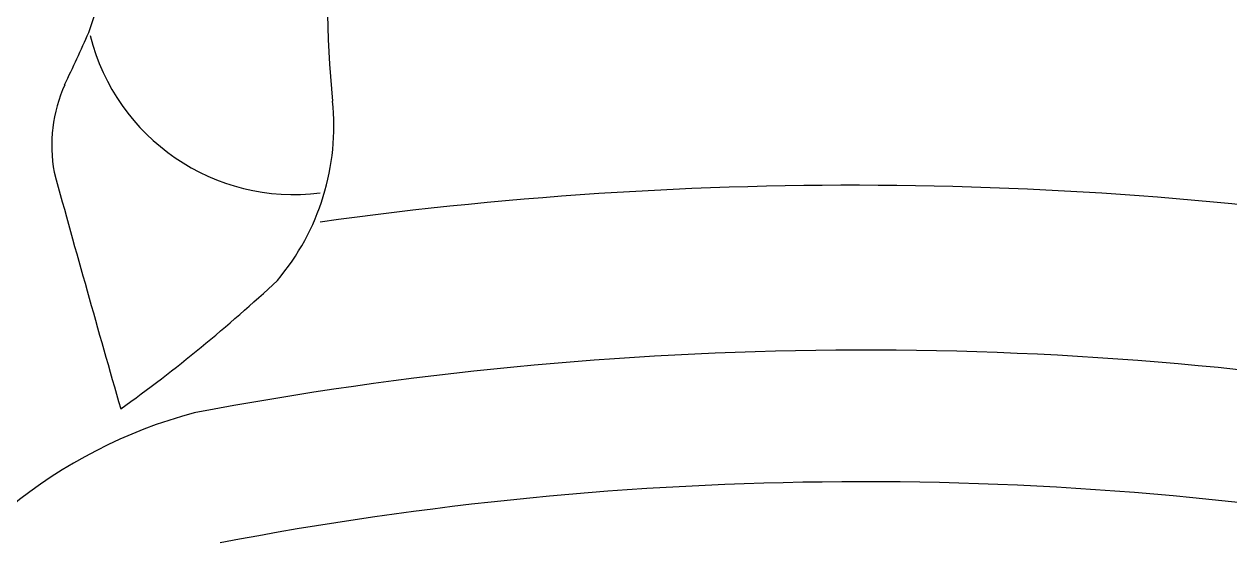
# Model space of a CAD drawing. Extents: x 0 to 78, y -21 to 126.
# Drawn here: x 26.84 to 35.99, y 7.47 to 11.4 of the extents above; entities that cross this region are included whole.
import ezdxf

# ---------------------------------------------------------------- set-up
doc = ezdxf.new("R2010")
doc.units = 0
doc.header["$MEASUREMENT"] = 0
doc.layers.add('1', color=4, linetype='Continuous')

# ---------------------------------------------------------------- blocks, each defined once
blk = doc.blocks.new('2018 PRODIGY HL')
at = {"layer": '1', "color": 3, "linetype": 'Continuous'}
blk.add_line((26.9781, 10.5825), (26.9805, 10.5848), dxfattribs=at)
for centre, radius, start, end in [((21.2761, 13.4601), 6.3443, 340.48014, 1.06703), ((36.1141, 11.5485), 7.0456, 173.74515, 185.94749), ((15.5841, 16.4707), 12.7495, 334.30933, 336.27125), ((28.8143, 11.7051), 1.5957, 194.08166, 277.14771), ((28.1063, 10.4823), 1.1313, 155.93338, 190.36165), ((27.2986, 10.6302), 1.8175, 319.83483, 5.94749), ((184.2788, 53.5512), 163.1293, 195.382667, 196.037987), ((20.3692, 18.3881), 12.2043, 305.74461, 312.96843), ((33.1343, -18.3591), 27.2887, 80.14995, 100.72485), ((29.011, 4.8697), 3.7083, 104.92317, 153.99216), ((33.1311, -17.9475), 25.8777, 79.84623, 100.86396)]:
    blk.add_arc(centre, radius, start, end, dxfattribs=at)
at = {"layer": '1', "color": 2, "linetype": 'Continuous'}
blk.add_arc((33.0542, -19.2769), 29.457, 80.25888, 97.88858, dxfattribs=at)

msp = doc.modelspace()

# ---------------------------------------------------------------- block references
at = {"layer": '1'}
msp.add_blockref('2018 PRODIGY HL', (0.0699, 0), dxfattribs=at)

doc.saveas('drawing.dxf')
